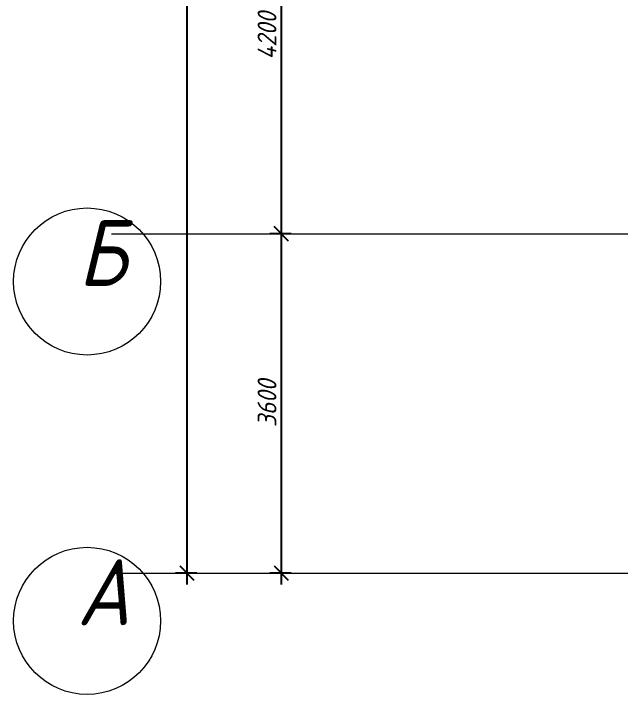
# Model space of a CAD drawing. Header units: millimetres. Extents: x 12986 to 523328, y -9759 to 30092.
# Drawn here: x 388181 to 394620, y -5157 to 2065 of the extents above; entities that cross this region are included whole.
import ezdxf

# ---------------------------------------------------------------- set-up
doc = ezdxf.new("R2010")
doc.units = ezdxf.units.MM
for name, color, linetype, lineweight in [('A-ANNO-DIMS', 7, 'Continuous', 9), ('Оси', 7, 'Continuous', 9), ('Оси-1', 7, 'Continuous', 20)]:
    doc.layers.add(name, color=color, linetype=linetype, lineweight=lineweight)
doc.styles.add('ISOCPEUR_I', font='isocpeui.ttf', dxfattribs={"height": 250})
doc.styles.add('ISOCPEUR_I_3', font='isocpeui.ttf', dxfattribs={"width": 0.9, "height": 200})
doc.dimstyles.new('ISO-2_0_0_9К_СРЕДНИЙ_ФОН', dxfattribs={"dimscale": 304.8, "dimtxt": 199.196235, "dimasz": 0.492126, "dimexe": 0.393701, "dimexo": 0, "dimgap": 0.164042, "dimtad": 1, "dimdec": 0, "dimdsep": 46, "dimtxsty": 'ISOCPEUR_I_3', "dimblk1": 'OBLIQUE', "dimblk2": 'OBLIQUE', "dimsah": 1, "dimcen": 0.09, "dimdle": 0.393701, "dimazin": 0, "dimtfac": 1, "dimtdec": 4, "dimtix": 1, "dimtmove": 1, "dimatfit": 3, "dimfxl": 1, "dimtvp": 1, "dimtfill": 1, "dimtolj": 1, "dimtzin": 0, "dimarcsym": 2})

# ---------------------------------------------------------------- blocks, each defined once
blk = doc.blocks.new('Ось сетки - Круг_Ø6_00__ISO-2_5_0_9K_ кружки поменьше-23056867-АР1_1_Кладочный план 3 этажа')
at = {"layer": 'Оси'}
blk.add_circle((0, 0), 2.6, dxfattribs=at)
blk = doc.blocks.new('_Oblique')
at = {"color": 0, "linetype": 'ByBlock', "lineweight": -2}
blk.add_line((-0.5, -0.5), (0.5, 0.5), dxfattribs=at)
blk = doc.blocks.new('*D3440')
at = {"layer": 'A-ANNO-DIMS', "color": 0, "lineweight": -2, "transparency": 16777216}
for p, q in [((391019.9, 4050.7), (391019.9, -389.3)), ((391126, 3930.7), (390899.9, 3930.7)), ((391126, -269.3), (390899.9, -269.3))]:
    blk.add_line(p, q, dxfattribs=at)
at = {"layer": 'Defpoints', "color": 0, "transparency": 16777216}
for p in [(391126, 3930.7), (391019.9, -269.3), (391126, -269.3)]:
    blk.add_point(p, dxfattribs=at)
at = {"layer": 'A-ANNO-DIMS', "color": 0, "lineweight": -2, "transparency": 16777216, "xscale": 150, "yscale": 150, "zscale": 150}
for p, rotation in [((391019.9, 3930.7), 90), ((391019.9, -269.3), 270)]:
    blk.add_blockref('_Oblique', p, dxfattribs=dict(at, rotation=rotation))
at = {"layer": 'A-ANNO-DIMS', "color": 0, "transparency": 16777216, "insert": (390869.9, 1830.7), "char_height": 200, "width": 625.17, "attachment_point": 5, "rotation": 90, "style": 'ISOCPEUR_I_3', "bg_fill": 3, "box_fill_scale": 1.1, "bg_fill_color": 256, "bg_fill_true_color": 13158600, "bg_fill_transparency": 0}
blk.add_mtext('\\A1;4200', dxfattribs=at)
blk = doc.blocks.new('*D3441')
at = {"layer": 'A-ANNO-DIMS', "color": 0, "lineweight": -2, "transparency": 16777216}
for p, q in [((391019.9, -149.3), (391019.9, -3989.3)), ((391126, -269.3), (390899.9, -269.3)), ((391126, -3869.3), (390899.9, -3869.3))]:
    blk.add_line(p, q, dxfattribs=at)
at = {"layer": 'Defpoints', "color": 0, "transparency": 16777216}
for p in [(391126, -269.3), (391019.9, -3869.3), (391126, -3869.3)]:
    blk.add_point(p, dxfattribs=at)
at = {"layer": 'A-ANNO-DIMS', "color": 0, "lineweight": -2, "transparency": 16777216, "xscale": 150, "yscale": 150, "zscale": 150}
for p, rotation in [((391019.9, -269.3), 90), ((391019.9, -3869.3), 270)]:
    blk.add_blockref('_Oblique', p, dxfattribs=dict(at, rotation=rotation))
at = {"layer": 'A-ANNO-DIMS', "color": 0, "transparency": 16777216, "insert": (390869.9, -2069.3), "char_height": 200, "width": 606.782, "attachment_point": 5, "rotation": 90, "style": 'ISOCPEUR_I_3', "bg_fill": 3, "box_fill_scale": 1.1, "bg_fill_color": 256, "bg_fill_true_color": 13158600, "bg_fill_transparency": 0}
blk.add_mtext('\\A1;3600', dxfattribs=at)
blk = doc.blocks.new('*D3442')
at = {"layer": 'A-ANNO-DIMS', "color": 0, "lineweight": -2, "transparency": 16777216}
for p, q in [((390019.5, 23250.7), (390019.5, -3989.3)), ((390125.6, 23130.7), (389899.5, 23130.7)), ((390125.6, -3869.3), (389899.5, -3869.3))]:
    blk.add_line(p, q, dxfattribs=at)
at = {"layer": 'Defpoints', "color": 0, "transparency": 16777216}
for p in [(390125.6, 23130.7), (390019.5, -3869.3), (390125.6, -3869.3)]:
    blk.add_point(p, dxfattribs=at)
at = {"layer": 'A-ANNO-DIMS', "color": 0, "lineweight": -2, "transparency": 16777216, "xscale": 150, "yscale": 150, "zscale": 150}
for p, rotation in [((390019.5, 23130.7), 90), ((390019.5, -3869.3), 270)]:
    blk.add_blockref('_Oblique', p, dxfattribs=dict(at, rotation=rotation))
at = {"layer": 'A-ANNO-DIMS', "color": 0, "transparency": 16777216, "insert": (389868.3, 9630.7), "char_height": 200, "width": 758.478, "attachment_point": 5, "rotation": 90, "style": 'ISOCPEUR_I_3', "bg_fill": 3, "box_fill_scale": 1.1, "bg_fill_color": 256, "bg_fill_true_color": 13158600, "bg_fill_transparency": 0}
blk.add_mtext('\\A1;27000', dxfattribs=at)

msp = doc.modelspace()

# ---------------------------------------------------------------- linework, layer by layer
at = {"layer": 'Оси-1'}
for p, q in [((389220.80855, -269.25359), (521382.43658, -269.25359)), ((389220.80855, -3869.25359), (521382.43658, -3869.25359))]:
    msp.add_line(p, q, dxfattribs=at)

# ---------------------------------------------------------------- block references
at = {"layer": 'Оси', "xscale": 300, "yscale": 300, "zscale": 99.99999999999993, "rotation": 269.9999999999994}
for p in [(388960.80855, -776.50718), (388960.80855, -4376.50718)]:
    msp.add_blockref('Ось сетки - Круг_Ø6_00__ISO-2_5_0_9K_ кружки поменьше-23056867-АР1_1_Кладочный план 3 этажа', p, dxfattribs=at)

# ---------------------------------------------------------------- texts
at = {"layer": 'Оси', "char_height": 700, "attachment_point": 1, "style": 'ISOCPEUR_I'}
for s, insert, width in [('\\fISOCPEUR|b0|i1|c204|p34|;\\W.9;Б', (388862.82903, -122.6211), 223.6708125), ('\\fISOCPEUR|b0|i1|c204|p34|;\\W.9;А', (388851.12903, -3722.6211), 252.5315625)]:
    msp.add_mtext(s, dxfattribs=dict(at, insert=insert, width=width))

# ---------------------------------------------------------------- next in the draw order: dimensions: what is measured, and where the dimension line sits
at = {"layer": 'A-ANNO-DIMS'}
for base, p1, p2, override, picture, middle in [((390019.54667, -3869.25359), (390125.61269, 23130.74623), (390125.61269, -3869.25359), {"dimpost": '<>', "dimfxl": 26999.999823}, '*D3442', (389868.2588, 9630.74632)), ((391019.91778, -269.25359), (391125.9838, 3930.74641), (391125.9838, -269.25359), {"dimpost": '<>', "dimfxl": 4200}, '*D3440', (390869.91778, 1830.74641))]:
    dim = msp.add_linear_dim(base=base, p1=p1, p2=p2, angle=90, dimstyle='ISO-2_0_0_9К_СРЕДНИЙ_ФОН', override=override, dxfattribs=at)
    dim.commit()
    dim.dimension.update_dxf_attribs({"geometry": picture, "text_midpoint": middle})

# ---------------------------------------------------------------- next in the draw order: dimensions: what is measured, and where the dimension line sits
dim = msp.add_linear_dim(base=(391019.91778, -3869.25359), p1=(391125.9838, -269.25359), p2=(391125.9838, -3869.25359), angle=90, dimstyle='ISO-2_0_0_9К_СРЕДНИЙ_ФОН', override={"dimpost": '<>', "dimfxl": 3600}, dxfattribs=at)
dim.commit()
dim.dimension.update_dxf_attribs({"geometry": '*D3441', "text_midpoint": (390869.91778, -2069.25359)})

doc.saveas('drawing.dxf')
